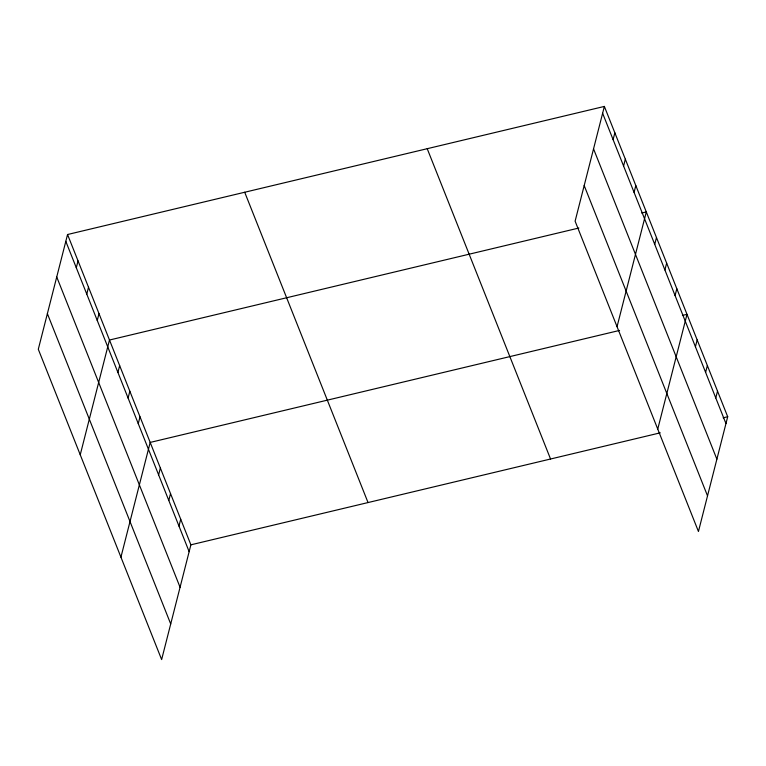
<?xml version="1.0" encoding="UTF-8"?>
<svg xmlns="http://www.w3.org/2000/svg" width="766" height="766" viewBox="0 0 766 766"><rect width="100%" height="100%" fill="white"/><g stroke="black" fill="none" stroke-linecap="round" stroke-linejoin="round"><path stroke-width="1.15" d="M67.552 234.52L38.3 349.267L161.636 659.574L190.887 544.827L67.552 234.52L604.364 106.426L727.7 416.733L698.448 531.48L575.113 221.173L604.364 106.426M76.294 267.727L78.036 260.9M86.778 294.106L88.511 287.269M97.253 320.485L98.996 313.648M80.239 454.774L109.481 340.027L578.866 228.019M117.916 372.458L119.659 365.621M128.094 398.061L129.837 391.225M138.263 423.655L140.006 416.828M120.932 557.169L150.184 442.422L619.57 330.424M158.619 474.863L160.362 468.026M168.798 500.457L170.531 493.63M178.966 526.06L180.709 519.224M613.106 139.632L614.849 132.805M623.591 166.011L625.334 159.184M634.076 192.39L635.809 185.554M617.051 326.68L646.293 211.933L641.726 213.025M654.729 244.364L656.472 237.537M664.907 269.967L666.65 263.131M675.085 295.571L676.818 288.734M657.755 429.075L686.997 314.338L682.429 315.42M695.432 346.768L697.175 339.932M705.61 372.372L707.353 365.535M715.779 397.966L717.522 391.139M190.887 544.827L660.273 432.828M723.133 417.824L727.7 416.733M602.622 113.263L725.957 423.569M593.545 148.872L716.88 459.179M584.19 185.564L707.525 495.87M427.217 148.7L550.553 459.006M244.699 192.247L368.034 502.553M65.809 241.357L189.145 551.664M56.732 276.966L180.067 587.273M47.377 313.658L170.713 623.964"/></g></svg>
